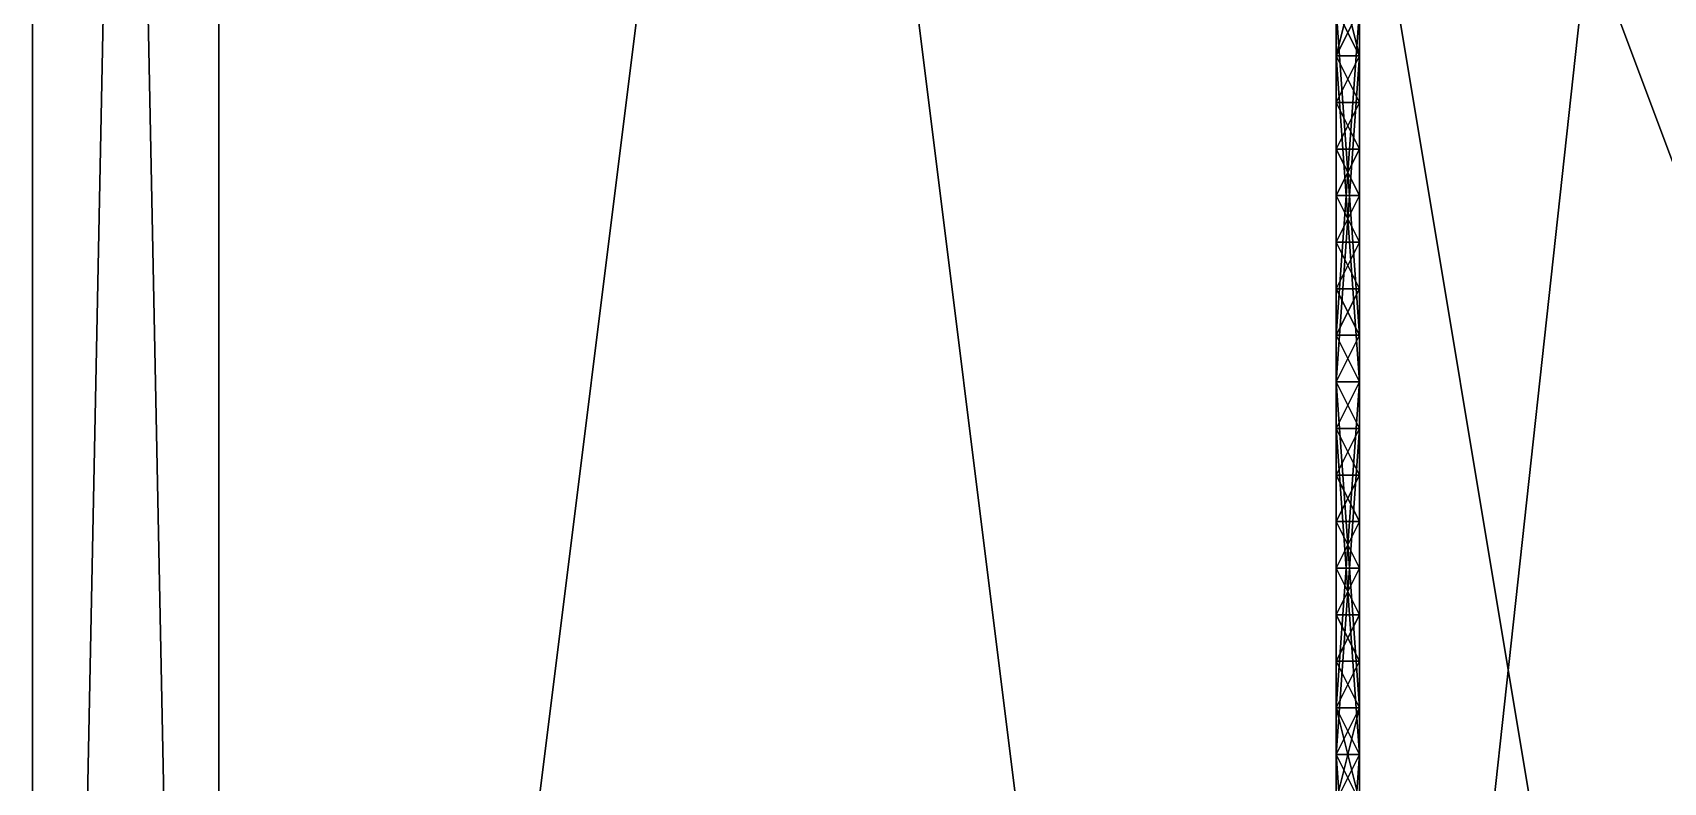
# Model space of a CAD drawing. Extents: x -3136 to 3456, y -896 to 5632.
# Drawn here: x -2944 to -1823, y 1005 to 1520 of the extents above; entities that cross this region are included whole.
import ezdxf

# ---------------------------------------------------------------- set-up
doc = ezdxf.new("R2010")
doc.units = 0

msp = doc.modelspace()

# ---------------------------------------------------------------- meshes
at = {"layer": 'OBJECT022', "color": 50}
mesh = msp.add_polyface(dxfattribs=at)
corners = [(-2048, 1504, 128), (-2048, 1536, 128), (-2032, 1536, 128), (-2032, 1504, 128), (-2048, 1312), (-2048, 1280), (-2032, 1280), (-2032, 1312)]
mesh.append_faces([[corners[k] for k in face] for face in [(1, 3, 0), (5, 7, 4), (6, 2, 7), (4, 0, 5), (1, 7, 2), (5, 3, 6)]], dxfattribs={"vtx0": -1})
mesh.append_faces([[corners[k] for k in face] for face in [(1, 2, 3), (5, 6, 7), (6, 3, 2), (4, 1, 0), (1, 4, 7), (5, 0, 3)]], dxfattribs={"vtx2": -1})
at = {"layer": 'OBJECT023', "color": 50}
mesh = msp.add_polyface(dxfattribs=at)
corners = [(-2048, 1024, 128), (-2048, 1056, 128), (-2032, 1056, 128), (-2032, 1024, 128), (-2048, 1280), (-2048, 1248), (-2032, 1248), (-2032, 1280)]
mesh.append_faces([[corners[k] for k in face] for face in [(1, 3, 0), (5, 7, 4), (4, 0, 5), (6, 2, 7), (5, 3, 6), (1, 7, 2)]], dxfattribs={"vtx0": -1})
mesh.append_faces([[corners[k] for k in face] for face in [(1, 2, 3), (5, 6, 7), (4, 1, 0), (6, 3, 2), (5, 0, 3), (1, 4, 7)]], dxfattribs={"vtx2": -1})
at = {"layer": 'OBJECT024', "color": 50}
mesh = msp.add_polyface(dxfattribs=at)
corners = [(-2048, 992, 128), (-2048, 1024, 128), (-2032, 1024, 128), (-2032, 992, 128), (-2048, 800), (-2048, 768), (-2032, 768), (-2032, 800)]
mesh.append_faces([[corners[k] for k in face] for face in [(1, 3, 0), (5, 7, 4), (6, 2, 7), (4, 0, 5), (1, 7, 2), (5, 3, 6)]], dxfattribs={"vtx0": -1})
mesh.append_faces([[corners[k] for k in face] for face in [(1, 2, 3), (5, 6, 7), (6, 3, 2), (4, 1, 0), (1, 4, 7), (5, 0, 3)]], dxfattribs={"vtx2": -1})
at = {"layer": 'OBJECT046', "color": 50}
mesh = msp.add_polyface(dxfattribs=at)
corners = [(-2048, 1536, 288), (-2048, 1504, 288), (-2032, 1504, 288), (-2032, 1536, 288), (-2048, 1280, 416), (-2048, 1312, 416), (-2032, 1312, 416), (-2032, 1280, 416)]
mesh.append_faces([[corners[k] for k in face] for face in [(1, 3, 0), (5, 7, 4), (0, 4, 1), (2, 6, 3), (5, 3, 6), (1, 7, 2)]], dxfattribs={"vtx0": -1})
mesh.append_faces([[corners[k] for k in face] for face in [(1, 2, 3), (5, 6, 7), (0, 5, 4), (2, 7, 6), (5, 0, 3), (1, 4, 7)]], dxfattribs={"vtx2": -1})
at = {"layer": 'OBJECT047', "color": 50}
mesh = msp.add_polyface(dxfattribs=at)
corners = [(-2048, 1056, 288), (-2048, 1024, 288), (-2032, 1024, 288), (-2032, 1056, 288), (-2048, 1248, 416), (-2048, 1280, 416), (-2032, 1280, 416), (-2032, 1248, 416)]
mesh.append_faces([[corners[k] for k in face] for face in [(1, 3, 0), (5, 7, 4), (2, 6, 3), (0, 4, 1), (1, 7, 2), (5, 3, 6)]], dxfattribs={"vtx0": -1})
mesh.append_faces([[corners[k] for k in face] for face in [(1, 2, 3), (5, 6, 7), (2, 7, 6), (0, 5, 4), (1, 4, 7), (5, 0, 3)]], dxfattribs={"vtx2": -1})
at = {"layer": 'OBJECT048', "color": 50}
mesh = msp.add_polyface(dxfattribs=at)
corners = [(-2048, 1024, 288), (-2048, 992, 288), (-2032, 992, 288), (-2032, 1024, 288), (-2048, 768, 416), (-2048, 800, 416), (-2032, 800, 416), (-2032, 768, 416)]
mesh.append_faces([[corners[k] for k in face] for face in [(1, 3, 0), (5, 7, 4), (0, 4, 1), (2, 6, 3), (5, 3, 6), (1, 7, 2)]], dxfattribs={"vtx0": -1})
mesh.append_faces([[corners[k] for k in face] for face in [(1, 2, 3), (5, 6, 7), (0, 5, 4), (2, 7, 6), (5, 0, 3), (1, 4, 7)]], dxfattribs={"vtx2": -1})
at = {"layer": 'OBJECT054', "color": 50}
mesh = msp.add_polyface(dxfattribs=at)
corners = [(-1280, 0, 144), (-2048, 0, 144), (-2048, 2048, 144), (-1280, 2048, 144), (-1280, 2048, 128), (-2048, 2048, 128), (-2048, 0, 128), (-1280, 0, 128)]
mesh.append_faces([[corners[k] for k in face] for face in [(1, 3, 0), (5, 7, 4), (5, 1, 6), (4, 2, 5), (6, 0, 7), (7, 3, 4)]], dxfattribs={"vtx0": -1})
mesh.append_faces([[corners[k] for k in face] for face in [(1, 2, 3), (5, 6, 7), (5, 2, 1), (4, 3, 2), (6, 1, 0), (7, 0, 3)]], dxfattribs={"vtx2": -1})
at = {"layer": 'OBJECT065', "color": 50}
mesh = msp.add_polyface(dxfattribs=at)
corners = [(-2816, -896, 2048), (-2944, -896, 2048), (-2944, 5504, 2048), (-2816, 5504, 2048), (-2816, 5504, -128), (-2944, 5504, -128), (-2944, -896, -128), (-2816, -896, -128)]
mesh.append_faces([[corners[k] for k in face] for face in [(1, 3, 0), (5, 7, 4), (6, 0, 7), (4, 2, 5), (5, 1, 6), (7, 3, 4)]], dxfattribs={"vtx0": -1})
mesh.append_faces([[corners[k] for k in face] for face in [(1, 2, 3), (5, 6, 7), (6, 1, 0), (4, 3, 2), (5, 2, 1), (7, 0, 3)]], dxfattribs={"vtx2": -1})
at = {"layer": 'OBJECT067', "color": 50}
mesh = msp.add_polyface(dxfattribs=at)
corners = [(-2944, -896, 2176), (-2944, 5504, 2176), (3456, 5504, 2176), (3456, -896, 2176), (-2944, 5504, 2048), (-2944, -896, 2048), (3456, -896, 2048), (3456, 5504, 2048)]
mesh.append_faces([[corners[k] for k in face] for face in [(1, 3, 0), (5, 7, 4), (4, 0, 5), (6, 2, 7), (7, 1, 4), (5, 3, 6)]], dxfattribs={"vtx0": -1})
mesh.append_faces([[corners[k] for k in face] for face in [(1, 2, 3), (5, 6, 7), (4, 1, 0), (6, 3, 2), (7, 2, 1), (5, 0, 3)]], dxfattribs={"vtx2": -1})
at = {"layer": 'OBJECT073', "color": 50}
mesh = msp.add_polyface(dxfattribs=at)
corners = [(-2048, 992, 272), (-2048, 1056, 272), (-2032, 1056, 272), (-2032, 992, 272), (-2048, 1056, 144), (-2048, 992, 144), (-2032, 992, 144), (-2032, 1056, 144)]
mesh.append_faces([[corners[k] for k in face] for face in [(1, 3, 0), (5, 7, 4), (4, 0, 5), (6, 2, 7), (5, 3, 6), (7, 1, 4)]], dxfattribs={"vtx0": -1})
mesh.append_faces([[corners[k] for k in face] for face in [(1, 2, 3), (5, 6, 7), (4, 1, 0), (6, 3, 2), (5, 0, 3), (7, 2, 1)]], dxfattribs={"vtx2": -1})
at = {"layer": 'OBJECT074', "color": 50}
mesh = msp.add_polyface(dxfattribs=at)
corners = [(-2048, 1504, 272), (-2048, 1568, 272), (-2032, 1568, 272), (-2032, 1504, 272), (-2048, 1568, 144), (-2048, 1504, 144), (-2032, 1504, 144), (-2032, 1568, 144)]
mesh.append_faces([[corners[k] for k in face] for face in [(1, 3, 0), (5, 7, 4), (4, 0, 5), (6, 2, 7), (7, 1, 4), (5, 3, 6)]], dxfattribs={"vtx0": -1})
mesh.append_faces([[corners[k] for k in face] for face in [(1, 2, 3), (5, 6, 7), (4, 1, 0), (6, 3, 2), (7, 2, 1), (5, 0, 3)]], dxfattribs={"vtx2": -1})
at = {"layer": 'OBJECT171', "color": 50}
mesh = msp.add_polyface(dxfattribs=at)
corners = [(-2032, 1088, 272), (-2032, 1088, 256), (-2032, 1056, 256), (-2032, 1056, 272), (-2048, 1056, 272), (-2048, 1056, 256), (-2048, 1088, 256), (-2048, 1088, 272)]
mesh.append_faces([[corners[k] for k in face] for face in [(1, 3, 0), (5, 7, 4), (2, 4, 3), (6, 0, 7), (7, 3, 4), (5, 1, 6)]], dxfattribs={"vtx0": -1})
mesh.append_faces([[corners[k] for k in face] for face in [(1, 2, 3), (5, 6, 7), (2, 5, 4), (6, 1, 0), (7, 0, 3), (5, 2, 1)]], dxfattribs={"vtx2": -1})
at = {"layer": 'OBJECT172', "color": 50}
mesh = msp.add_polyface(dxfattribs=at)
corners = [(-2032, 1088, 256), (-2032, 1088, 168), (-2032, 1056, 168), (-2032, 1056, 256), (-2048, 1056, 256), (-2048, 1056, 168), (-2048, 1088, 168), (-2048, 1088, 256)]
mesh.append_faces([[corners[k] for k in face] for face in [(1, 3, 0), (5, 7, 4), (2, 4, 3), (6, 0, 7), (7, 3, 4), (5, 1, 6)]], dxfattribs={"vtx0": -1})
mesh.append_faces([[corners[k] for k in face] for face in [(1, 2, 3), (5, 6, 7), (2, 5, 4), (6, 1, 0), (7, 0, 3), (5, 2, 1)]], dxfattribs={"vtx2": -1})
at = {"layer": 'OBJECT173', "color": 50}
mesh = msp.add_polyface(dxfattribs=at)
corners = [(-2032, 1088, 168), (-2032, 1088, 144), (-2032, 1056, 144), (-2032, 1056, 168), (-2048, 1056, 168), (-2048, 1056, 144), (-2048, 1088, 144), (-2048, 1088, 168)]
mesh.append_faces([[corners[k] for k in face] for face in [(1, 3, 0), (5, 7, 4), (2, 4, 3), (6, 0, 7), (5, 1, 6), (7, 3, 4)]], dxfattribs={"vtx0": -1})
mesh.append_faces([[corners[k] for k in face] for face in [(1, 2, 3), (5, 6, 7), (2, 5, 4), (6, 1, 0), (5, 2, 1), (7, 0, 3)]], dxfattribs={"vtx2": -1})
at = {"layer": 'OBJECT174', "color": 50}
mesh = msp.add_polyface(dxfattribs=at)
corners = [(-2032, 1120, 272), (-2032, 1120, 256), (-2032, 1088, 256), (-2032, 1088, 272), (-2048, 1088, 272), (-2048, 1088, 256), (-2048, 1120, 256), (-2048, 1120, 272)]
mesh.append_faces([[corners[k] for k in face] for face in [(1, 3, 0), (5, 7, 4), (6, 0, 7), (2, 4, 3), (7, 3, 4), (5, 1, 6)]], dxfattribs={"vtx0": -1})
mesh.append_faces([[corners[k] for k in face] for face in [(1, 2, 3), (5, 6, 7), (6, 1, 0), (2, 5, 4), (7, 0, 3), (5, 2, 1)]], dxfattribs={"vtx2": -1})
at = {"layer": 'OBJECT175', "color": 50}
mesh = msp.add_polyface(dxfattribs=at)
corners = [(-2032, 1120, 256), (-2032, 1120, 168), (-2032, 1088, 168), (-2032, 1088, 256), (-2048, 1088, 256), (-2048, 1088, 168), (-2048, 1120, 168), (-2048, 1120, 256)]
mesh.append_faces([[corners[k] for k in face] for face in [(1, 3, 0), (5, 7, 4), (6, 0, 7), (2, 4, 3), (7, 3, 4), (5, 1, 6)]], dxfattribs={"vtx0": -1})
mesh.append_faces([[corners[k] for k in face] for face in [(1, 2, 3), (5, 6, 7), (6, 1, 0), (2, 5, 4), (7, 0, 3), (5, 2, 1)]], dxfattribs={"vtx2": -1})
at = {"layer": 'OBJECT176', "color": 50}
mesh = msp.add_polyface(dxfattribs=at)
corners = [(-2032, 1120, 168), (-2032, 1120, 144), (-2032, 1088, 144), (-2032, 1088, 168), (-2048, 1088, 168), (-2048, 1088, 144), (-2048, 1120, 144), (-2048, 1120, 168)]
mesh.append_faces([[corners[k] for k in face] for face in [(1, 3, 0), (5, 7, 4), (6, 0, 7), (2, 4, 3), (5, 1, 6), (7, 3, 4)]], dxfattribs={"vtx0": -1})
mesh.append_faces([[corners[k] for k in face] for face in [(1, 2, 3), (5, 6, 7), (6, 1, 0), (2, 5, 4), (5, 2, 1), (7, 0, 3)]], dxfattribs={"vtx2": -1})
at = {"layer": 'OBJECT177', "color": 50}
mesh = msp.add_polyface(dxfattribs=at)
corners = [(-2032, 1152, 272), (-2032, 1152, 256), (-2032, 1120, 256), (-2032, 1120, 272), (-2048, 1120, 272), (-2048, 1120, 256), (-2048, 1152, 256), (-2048, 1152, 272)]
mesh.append_faces([[corners[k] for k in face] for face in [(1, 3, 0), (5, 7, 4), (6, 0, 7), (2, 4, 3), (7, 3, 4), (5, 1, 6)]], dxfattribs={"vtx0": -1})
mesh.append_faces([[corners[k] for k in face] for face in [(1, 2, 3), (5, 6, 7), (6, 1, 0), (2, 5, 4), (7, 0, 3), (5, 2, 1)]], dxfattribs={"vtx2": -1})
at = {"layer": 'OBJECT178', "color": 50}
mesh = msp.add_polyface(dxfattribs=at)
corners = [(-2032, 1152, 256), (-2032, 1152, 168), (-2032, 1120, 168), (-2032, 1120, 256), (-2048, 1120, 256), (-2048, 1120, 168), (-2048, 1152, 168), (-2048, 1152, 256)]
mesh.append_faces([[corners[k] for k in face] for face in [(1, 3, 0), (5, 7, 4), (6, 0, 7), (2, 4, 3), (7, 3, 4), (5, 1, 6)]], dxfattribs={"vtx0": -1})
mesh.append_faces([[corners[k] for k in face] for face in [(1, 2, 3), (5, 6, 7), (6, 1, 0), (2, 5, 4), (7, 0, 3), (5, 2, 1)]], dxfattribs={"vtx2": -1})
at = {"layer": 'OBJECT179', "color": 50}
mesh = msp.add_polyface(dxfattribs=at)
corners = [(-2032, 1152, 168), (-2032, 1152, 144), (-2032, 1120, 144), (-2032, 1120, 168), (-2048, 1120, 168), (-2048, 1120, 144), (-2048, 1152, 144), (-2048, 1152, 168)]
mesh.append_faces([[corners[k] for k in face] for face in [(1, 3, 0), (5, 7, 4), (6, 0, 7), (2, 4, 3), (5, 1, 6), (7, 3, 4)]], dxfattribs={"vtx0": -1})
mesh.append_faces([[corners[k] for k in face] for face in [(1, 2, 3), (5, 6, 7), (6, 1, 0), (2, 5, 4), (5, 2, 1), (7, 0, 3)]], dxfattribs={"vtx2": -1})
at = {"layer": 'OBJECT180', "color": 50}
mesh = msp.add_polyface(dxfattribs=at)
corners = [(-2032, 1184, 272), (-2032, 1184, 256), (-2032, 1152, 256), (-2032, 1152, 272), (-2048, 1152, 272), (-2048, 1152, 256), (-2048, 1184, 256), (-2048, 1184, 272)]
mesh.append_faces([[corners[k] for k in face] for face in [(1, 3, 0), (5, 7, 4), (6, 0, 7), (2, 4, 3), (7, 3, 4), (5, 1, 6)]], dxfattribs={"vtx0": -1})
mesh.append_faces([[corners[k] for k in face] for face in [(1, 2, 3), (5, 6, 7), (6, 1, 0), (2, 5, 4), (7, 0, 3), (5, 2, 1)]], dxfattribs={"vtx2": -1})
at = {"layer": 'OBJECT181', "color": 50}
mesh = msp.add_polyface(dxfattribs=at)
corners = [(-2032, 1184, 256), (-2032, 1184, 168), (-2032, 1152, 168), (-2032, 1152, 256), (-2048, 1152, 256), (-2048, 1152, 168), (-2048, 1184, 168), (-2048, 1184, 256)]
mesh.append_faces([[corners[k] for k in face] for face in [(1, 3, 0), (5, 7, 4), (6, 0, 7), (2, 4, 3), (7, 3, 4), (5, 1, 6)]], dxfattribs={"vtx0": -1})
mesh.append_faces([[corners[k] for k in face] for face in [(1, 2, 3), (5, 6, 7), (6, 1, 0), (2, 5, 4), (7, 0, 3), (5, 2, 1)]], dxfattribs={"vtx2": -1})
at = {"layer": 'OBJECT182', "color": 50}
mesh = msp.add_polyface(dxfattribs=at)
corners = [(-2032, 1184, 168), (-2032, 1184, 144), (-2032, 1152, 144), (-2032, 1152, 168), (-2048, 1152, 168), (-2048, 1152, 144), (-2048, 1184, 144), (-2048, 1184, 168)]
mesh.append_faces([[corners[k] for k in face] for face in [(1, 3, 0), (5, 7, 4), (6, 0, 7), (2, 4, 3), (5, 1, 6), (7, 3, 4)]], dxfattribs={"vtx0": -1})
mesh.append_faces([[corners[k] for k in face] for face in [(1, 2, 3), (5, 6, 7), (6, 1, 0), (2, 5, 4), (5, 2, 1), (7, 0, 3)]], dxfattribs={"vtx2": -1})
at = {"layer": 'OBJECT183', "color": 50}
mesh = msp.add_polyface(dxfattribs=at)
corners = [(-2032, 1216, 272), (-2032, 1216, 256), (-2032, 1184, 256), (-2032, 1184, 272), (-2048, 1184, 272), (-2048, 1184, 256), (-2048, 1216, 256), (-2048, 1216, 272)]
mesh.append_faces([[corners[k] for k in face] for face in [(1, 3, 0), (5, 7, 4), (6, 0, 7), (2, 4, 3), (7, 3, 4), (5, 1, 6)]], dxfattribs={"vtx0": -1})
mesh.append_faces([[corners[k] for k in face] for face in [(1, 2, 3), (5, 6, 7), (6, 1, 0), (2, 5, 4), (7, 0, 3), (5, 2, 1)]], dxfattribs={"vtx2": -1})
at = {"layer": 'OBJECT184', "color": 50}
mesh = msp.add_polyface(dxfattribs=at)
corners = [(-2032, 1216, 256), (-2032, 1216, 168), (-2032, 1184, 168), (-2032, 1184, 256), (-2048, 1184, 256), (-2048, 1184, 168), (-2048, 1216, 168), (-2048, 1216, 256)]
mesh.append_faces([[corners[k] for k in face] for face in [(1, 3, 0), (5, 7, 4), (6, 0, 7), (2, 4, 3), (7, 3, 4), (5, 1, 6)]], dxfattribs={"vtx0": -1})
mesh.append_faces([[corners[k] for k in face] for face in [(1, 2, 3), (5, 6, 7), (6, 1, 0), (2, 5, 4), (7, 0, 3), (5, 2, 1)]], dxfattribs={"vtx2": -1})
at = {"layer": 'OBJECT185', "color": 50}
mesh = msp.add_polyface(dxfattribs=at)
corners = [(-2032, 1216, 168), (-2032, 1216, 144), (-2032, 1184, 144), (-2032, 1184, 168), (-2048, 1184, 168), (-2048, 1184, 144), (-2048, 1216, 144), (-2048, 1216, 168)]
mesh.append_faces([[corners[k] for k in face] for face in [(1, 3, 0), (5, 7, 4), (6, 0, 7), (2, 4, 3), (5, 1, 6), (7, 3, 4)]], dxfattribs={"vtx0": -1})
mesh.append_faces([[corners[k] for k in face] for face in [(1, 2, 3), (5, 6, 7), (6, 1, 0), (2, 5, 4), (5, 2, 1), (7, 0, 3)]], dxfattribs={"vtx2": -1})
at = {"layer": 'OBJECT186', "color": 50}
mesh = msp.add_polyface(dxfattribs=at)
corners = [(-2032, 1248, 272), (-2032, 1248, 256), (-2032, 1216, 256), (-2032, 1216, 272), (-2048, 1216, 272), (-2048, 1216, 256), (-2048, 1248, 256), (-2048, 1248, 272)]
mesh.append_faces([[corners[k] for k in face] for face in [(1, 3, 0), (5, 7, 4), (6, 0, 7), (2, 4, 3), (7, 3, 4), (5, 1, 6)]], dxfattribs={"vtx0": -1})
mesh.append_faces([[corners[k] for k in face] for face in [(1, 2, 3), (5, 6, 7), (6, 1, 0), (2, 5, 4), (7, 0, 3), (5, 2, 1)]], dxfattribs={"vtx2": -1})
at = {"layer": 'OBJECT187', "color": 50}
mesh = msp.add_polyface(dxfattribs=at)
corners = [(-2032, 1248, 256), (-2032, 1248, 168), (-2032, 1216, 168), (-2032, 1216, 256), (-2048, 1216, 256), (-2048, 1216, 168), (-2048, 1248, 168), (-2048, 1248, 256)]
mesh.append_faces([[corners[k] for k in face] for face in [(1, 3, 0), (5, 7, 4), (6, 0, 7), (2, 4, 3), (7, 3, 4), (5, 1, 6)]], dxfattribs={"vtx0": -1})
mesh.append_faces([[corners[k] for k in face] for face in [(1, 2, 3), (5, 6, 7), (6, 1, 0), (2, 5, 4), (7, 0, 3), (5, 2, 1)]], dxfattribs={"vtx2": -1})
at = {"layer": 'OBJECT188', "color": 50}
mesh = msp.add_polyface(dxfattribs=at)
corners = [(-2032, 1248, 168), (-2032, 1248, 144), (-2032, 1216, 144), (-2032, 1216, 168), (-2048, 1216, 168), (-2048, 1216, 144), (-2048, 1248, 144), (-2048, 1248, 168)]
mesh.append_faces([[corners[k] for k in face] for face in [(1, 3, 0), (5, 7, 4), (6, 0, 7), (2, 4, 3), (5, 1, 6), (7, 3, 4)]], dxfattribs={"vtx0": -1})
mesh.append_faces([[corners[k] for k in face] for face in [(1, 2, 3), (5, 6, 7), (6, 1, 0), (2, 5, 4), (5, 2, 1), (7, 0, 3)]], dxfattribs={"vtx2": -1})
at = {"layer": 'OBJECT189', "color": 50}
mesh = msp.add_polyface(dxfattribs=at)
corners = [(-2032, 1280, 272), (-2032, 1280, 256), (-2032, 1248, 256), (-2032, 1248, 272), (-2048, 1248, 272), (-2048, 1248, 256), (-2048, 1280, 256), (-2048, 1280, 272)]
mesh.append_faces([[corners[k] for k in face] for face in [(1, 3, 0), (5, 7, 4), (6, 0, 7), (2, 4, 3), (7, 3, 4), (5, 1, 6)]], dxfattribs={"vtx0": -1})
mesh.append_faces([[corners[k] for k in face] for face in [(1, 2, 3), (5, 6, 7), (6, 1, 0), (2, 5, 4), (7, 0, 3), (5, 2, 1)]], dxfattribs={"vtx2": -1})
at = {"layer": 'OBJECT190', "color": 50}
mesh = msp.add_polyface(dxfattribs=at)
corners = [(-2032, 1280, 256), (-2032, 1280, 168), (-2032, 1248, 168), (-2032, 1248, 256), (-2048, 1248, 256), (-2048, 1248, 168), (-2048, 1280, 168), (-2048, 1280, 256)]
mesh.append_faces([[corners[k] for k in face] for face in [(1, 3, 0), (5, 7, 4), (6, 0, 7), (2, 4, 3), (7, 3, 4), (5, 1, 6)]], dxfattribs={"vtx0": -1})
mesh.append_faces([[corners[k] for k in face] for face in [(1, 2, 3), (5, 6, 7), (6, 1, 0), (2, 5, 4), (7, 0, 3), (5, 2, 1)]], dxfattribs={"vtx2": -1})
at = {"layer": 'OBJECT191', "color": 50}
mesh = msp.add_polyface(dxfattribs=at)
corners = [(-2032, 1280, 168), (-2032, 1280, 144), (-2032, 1248, 144), (-2032, 1248, 168), (-2048, 1248, 168), (-2048, 1248, 144), (-2048, 1280, 144), (-2048, 1280, 168)]
mesh.append_faces([[corners[k] for k in face] for face in [(1, 3, 0), (5, 7, 4), (6, 0, 7), (2, 4, 3), (5, 1, 6), (7, 3, 4)]], dxfattribs={"vtx0": -1})
mesh.append_faces([[corners[k] for k in face] for face in [(1, 2, 3), (5, 6, 7), (6, 1, 0), (2, 5, 4), (5, 2, 1), (7, 0, 3)]], dxfattribs={"vtx2": -1})
at = {"layer": 'OBJECT192', "color": 50}
mesh = msp.add_polyface(dxfattribs=at)
corners = [(-2032, 1312, 272), (-2032, 1312, 256), (-2032, 1280, 256), (-2032, 1280, 272), (-2048, 1280, 272), (-2048, 1280, 256), (-2048, 1312, 256), (-2048, 1312, 272)]
mesh.append_faces([[corners[k] for k in face] for face in [(1, 3, 0), (5, 7, 4), (6, 0, 7), (2, 4, 3), (7, 3, 4), (5, 1, 6)]], dxfattribs={"vtx0": -1})
mesh.append_faces([[corners[k] for k in face] for face in [(1, 2, 3), (5, 6, 7), (6, 1, 0), (2, 5, 4), (7, 0, 3), (5, 2, 1)]], dxfattribs={"vtx2": -1})
at = {"layer": 'OBJECT193', "color": 50}
mesh = msp.add_polyface(dxfattribs=at)
corners = [(-2032, 1312, 256), (-2032, 1312, 168), (-2032, 1280, 168), (-2032, 1280, 256), (-2048, 1280, 256), (-2048, 1280, 168), (-2048, 1312, 168), (-2048, 1312, 256)]
mesh.append_faces([[corners[k] for k in face] for face in [(1, 3, 0), (5, 7, 4), (6, 0, 7), (2, 4, 3), (7, 3, 4), (5, 1, 6)]], dxfattribs={"vtx0": -1})
mesh.append_faces([[corners[k] for k in face] for face in [(1, 2, 3), (5, 6, 7), (6, 1, 0), (2, 5, 4), (7, 0, 3), (5, 2, 1)]], dxfattribs={"vtx2": -1})
at = {"layer": 'OBJECT194', "color": 50}
mesh = msp.add_polyface(dxfattribs=at)
corners = [(-2032, 1312, 168), (-2032, 1312, 144), (-2032, 1280, 144), (-2032, 1280, 168), (-2048, 1280, 168), (-2048, 1280, 144), (-2048, 1312, 144), (-2048, 1312, 168)]
mesh.append_faces([[corners[k] for k in face] for face in [(1, 3, 0), (5, 7, 4), (6, 0, 7), (2, 4, 3), (5, 1, 6), (7, 3, 4)]], dxfattribs={"vtx0": -1})
mesh.append_faces([[corners[k] for k in face] for face in [(1, 2, 3), (5, 6, 7), (6, 1, 0), (2, 5, 4), (5, 2, 1), (7, 0, 3)]], dxfattribs={"vtx2": -1})
at = {"layer": 'OBJECT195', "color": 50}
mesh = msp.add_polyface(dxfattribs=at)
corners = [(-2032, 1344, 272), (-2032, 1344, 256), (-2032, 1312, 256), (-2032, 1312, 272), (-2048, 1312, 272), (-2048, 1312, 256), (-2048, 1344, 256), (-2048, 1344, 272)]
mesh.append_faces([[corners[k] for k in face] for face in [(1, 3, 0), (5, 7, 4), (6, 0, 7), (2, 4, 3), (7, 3, 4), (5, 1, 6)]], dxfattribs={"vtx0": -1})
mesh.append_faces([[corners[k] for k in face] for face in [(1, 2, 3), (5, 6, 7), (6, 1, 0), (2, 5, 4), (7, 0, 3), (5, 2, 1)]], dxfattribs={"vtx2": -1})
at = {"layer": 'OBJECT196', "color": 50}
mesh = msp.add_polyface(dxfattribs=at)
corners = [(-2032, 1344, 256), (-2032, 1344, 168), (-2032, 1312, 168), (-2032, 1312, 256), (-2048, 1312, 256), (-2048, 1312, 168), (-2048, 1344, 168), (-2048, 1344, 256)]
mesh.append_faces([[corners[k] for k in face] for face in [(1, 3, 0), (5, 7, 4), (6, 0, 7), (2, 4, 3), (7, 3, 4), (5, 1, 6)]], dxfattribs={"vtx0": -1})
mesh.append_faces([[corners[k] for k in face] for face in [(1, 2, 3), (5, 6, 7), (6, 1, 0), (2, 5, 4), (7, 0, 3), (5, 2, 1)]], dxfattribs={"vtx2": -1})
at = {"layer": 'OBJECT197', "color": 50}
mesh = msp.add_polyface(dxfattribs=at)
corners = [(-2032, 1344, 168), (-2032, 1344, 144), (-2032, 1312, 144), (-2032, 1312, 168), (-2048, 1312, 168), (-2048, 1312, 144), (-2048, 1344, 144), (-2048, 1344, 168)]
mesh.append_faces([[corners[k] for k in face] for face in [(1, 3, 0), (5, 7, 4), (6, 0, 7), (2, 4, 3), (5, 1, 6), (7, 3, 4)]], dxfattribs={"vtx0": -1})
mesh.append_faces([[corners[k] for k in face] for face in [(1, 2, 3), (5, 6, 7), (6, 1, 0), (2, 5, 4), (5, 2, 1), (7, 0, 3)]], dxfattribs={"vtx2": -1})
at = {"layer": 'OBJECT198', "color": 50}
mesh = msp.add_polyface(dxfattribs=at)
corners = [(-2032, 1376, 272), (-2032, 1376, 256), (-2032, 1344, 256), (-2032, 1344, 272), (-2048, 1344, 272), (-2048, 1344, 256), (-2048, 1376, 256), (-2048, 1376, 272)]
mesh.append_faces([[corners[k] for k in face] for face in [(1, 3, 0), (5, 7, 4), (6, 0, 7), (2, 4, 3), (7, 3, 4), (5, 1, 6)]], dxfattribs={"vtx0": -1})
mesh.append_faces([[corners[k] for k in face] for face in [(1, 2, 3), (5, 6, 7), (6, 1, 0), (2, 5, 4), (7, 0, 3), (5, 2, 1)]], dxfattribs={"vtx2": -1})
at = {"layer": 'OBJECT199', "color": 50}
mesh = msp.add_polyface(dxfattribs=at)
corners = [(-2032, 1376, 256), (-2032, 1376, 168), (-2032, 1344, 168), (-2032, 1344, 256), (-2048, 1344, 256), (-2048, 1344, 168), (-2048, 1376, 168), (-2048, 1376, 256)]
mesh.append_faces([[corners[k] for k in face] for face in [(1, 3, 0), (5, 7, 4), (6, 0, 7), (2, 4, 3), (7, 3, 4), (5, 1, 6)]], dxfattribs={"vtx0": -1})
mesh.append_faces([[corners[k] for k in face] for face in [(1, 2, 3), (5, 6, 7), (6, 1, 0), (2, 5, 4), (7, 0, 3), (5, 2, 1)]], dxfattribs={"vtx2": -1})
at = {"layer": 'OBJECT200', "color": 50}
mesh = msp.add_polyface(dxfattribs=at)
corners = [(-2032, 1376, 168), (-2032, 1376, 144), (-2032, 1344, 144), (-2032, 1344, 168), (-2048, 1344, 168), (-2048, 1344, 144), (-2048, 1376, 144), (-2048, 1376, 168)]
mesh.append_faces([[corners[k] for k in face] for face in [(1, 3, 0), (5, 7, 4), (6, 0, 7), (2, 4, 3), (5, 1, 6), (7, 3, 4)]], dxfattribs={"vtx0": -1})
mesh.append_faces([[corners[k] for k in face] for face in [(1, 2, 3), (5, 6, 7), (6, 1, 0), (2, 5, 4), (5, 2, 1), (7, 0, 3)]], dxfattribs={"vtx2": -1})
at = {"layer": 'OBJECT201', "color": 50}
mesh = msp.add_polyface(dxfattribs=at)
corners = [(-2032, 1408, 272), (-2032, 1408, 256), (-2032, 1376, 256), (-2032, 1376, 272), (-2048, 1376, 272), (-2048, 1376, 256), (-2048, 1408, 256), (-2048, 1408, 272)]
mesh.append_faces([[corners[k] for k in face] for face in [(1, 3, 0), (5, 7, 4), (6, 0, 7), (2, 4, 3), (7, 3, 4), (5, 1, 6)]], dxfattribs={"vtx0": -1})
mesh.append_faces([[corners[k] for k in face] for face in [(1, 2, 3), (5, 6, 7), (6, 1, 0), (2, 5, 4), (7, 0, 3), (5, 2, 1)]], dxfattribs={"vtx2": -1})
at = {"layer": 'OBJECT202', "color": 50}
mesh = msp.add_polyface(dxfattribs=at)
corners = [(-2032, 1408, 256), (-2032, 1408, 168), (-2032, 1376, 168), (-2032, 1376, 256), (-2048, 1376, 256), (-2048, 1376, 168), (-2048, 1408, 168), (-2048, 1408, 256)]
mesh.append_faces([[corners[k] for k in face] for face in [(1, 3, 0), (5, 7, 4), (6, 0, 7), (2, 4, 3), (7, 3, 4), (5, 1, 6)]], dxfattribs={"vtx0": -1})
mesh.append_faces([[corners[k] for k in face] for face in [(1, 2, 3), (5, 6, 7), (6, 1, 0), (2, 5, 4), (7, 0, 3), (5, 2, 1)]], dxfattribs={"vtx2": -1})
at = {"layer": 'OBJECT203', "color": 50}
mesh = msp.add_polyface(dxfattribs=at)
corners = [(-2032, 1408, 168), (-2032, 1408, 144), (-2032, 1376, 144), (-2032, 1376, 168), (-2048, 1376, 168), (-2048, 1376, 144), (-2048, 1408, 144), (-2048, 1408, 168)]
mesh.append_faces([[corners[k] for k in face] for face in [(1, 3, 0), (5, 7, 4), (6, 0, 7), (2, 4, 3), (5, 1, 6), (7, 3, 4)]], dxfattribs={"vtx0": -1})
mesh.append_faces([[corners[k] for k in face] for face in [(1, 2, 3), (5, 6, 7), (6, 1, 0), (2, 5, 4), (5, 2, 1), (7, 0, 3)]], dxfattribs={"vtx2": -1})
at = {"layer": 'OBJECT204', "color": 50}
mesh = msp.add_polyface(dxfattribs=at)
corners = [(-2032, 1440, 272), (-2032, 1440, 256), (-2032, 1408, 256), (-2032, 1408, 272), (-2048, 1408, 272), (-2048, 1408, 256), (-2048, 1440, 256), (-2048, 1440, 272)]
mesh.append_faces([[corners[k] for k in face] for face in [(1, 3, 0), (5, 7, 4), (6, 0, 7), (2, 4, 3), (7, 3, 4), (5, 1, 6)]], dxfattribs={"vtx0": -1})
mesh.append_faces([[corners[k] for k in face] for face in [(1, 2, 3), (5, 6, 7), (6, 1, 0), (2, 5, 4), (7, 0, 3), (5, 2, 1)]], dxfattribs={"vtx2": -1})
at = {"layer": 'OBJECT205', "color": 50}
mesh = msp.add_polyface(dxfattribs=at)
corners = [(-2032, 1440, 256), (-2032, 1440, 168), (-2032, 1408, 168), (-2032, 1408, 256), (-2048, 1408, 256), (-2048, 1408, 168), (-2048, 1440, 168), (-2048, 1440, 256)]
mesh.append_faces([[corners[k] for k in face] for face in [(1, 3, 0), (5, 7, 4), (6, 0, 7), (2, 4, 3), (7, 3, 4), (5, 1, 6)]], dxfattribs={"vtx0": -1})
mesh.append_faces([[corners[k] for k in face] for face in [(1, 2, 3), (5, 6, 7), (6, 1, 0), (2, 5, 4), (7, 0, 3), (5, 2, 1)]], dxfattribs={"vtx2": -1})
at = {"layer": 'OBJECT206', "color": 50}
mesh = msp.add_polyface(dxfattribs=at)
corners = [(-2032, 1440, 168), (-2032, 1440, 144), (-2032, 1408, 144), (-2032, 1408, 168), (-2048, 1408, 168), (-2048, 1408, 144), (-2048, 1440, 144), (-2048, 1440, 168)]
mesh.append_faces([[corners[k] for k in face] for face in [(1, 3, 0), (5, 7, 4), (6, 0, 7), (2, 4, 3), (5, 1, 6), (7, 3, 4)]], dxfattribs={"vtx0": -1})
mesh.append_faces([[corners[k] for k in face] for face in [(1, 2, 3), (5, 6, 7), (6, 1, 0), (2, 5, 4), (5, 2, 1), (7, 0, 3)]], dxfattribs={"vtx2": -1})
at = {"layer": 'OBJECT207', "color": 50}
mesh = msp.add_polyface(dxfattribs=at)
corners = [(-2032, 1472, 272), (-2032, 1472, 256), (-2032, 1440, 256), (-2032, 1440, 272), (-2048, 1440, 272), (-2048, 1440, 256), (-2048, 1472, 256), (-2048, 1472, 272)]
mesh.append_faces([[corners[k] for k in face] for face in [(1, 3, 0), (5, 7, 4), (6, 0, 7), (2, 4, 3), (7, 3, 4), (5, 1, 6)]], dxfattribs={"vtx0": -1})
mesh.append_faces([[corners[k] for k in face] for face in [(1, 2, 3), (5, 6, 7), (6, 1, 0), (2, 5, 4), (7, 0, 3), (5, 2, 1)]], dxfattribs={"vtx2": -1})
at = {"layer": 'OBJECT208', "color": 50}
mesh = msp.add_polyface(dxfattribs=at)
corners = [(-2032, 1472, 256), (-2032, 1472, 168), (-2032, 1440, 168), (-2032, 1440, 256), (-2048, 1440, 256), (-2048, 1440, 168), (-2048, 1472, 168), (-2048, 1472, 256)]
mesh.append_faces([[corners[k] for k in face] for face in [(1, 3, 0), (5, 7, 4), (6, 0, 7), (2, 4, 3), (7, 3, 4), (5, 1, 6)]], dxfattribs={"vtx0": -1})
mesh.append_faces([[corners[k] for k in face] for face in [(1, 2, 3), (5, 6, 7), (6, 1, 0), (2, 5, 4), (7, 0, 3), (5, 2, 1)]], dxfattribs={"vtx2": -1})
at = {"layer": 'OBJECT209', "color": 50}
mesh = msp.add_polyface(dxfattribs=at)
corners = [(-2032, 1472, 168), (-2032, 1472, 144), (-2032, 1440, 144), (-2032, 1440, 168), (-2048, 1440, 168), (-2048, 1440, 144), (-2048, 1472, 144), (-2048, 1472, 168)]
mesh.append_faces([[corners[k] for k in face] for face in [(1, 3, 0), (5, 7, 4), (6, 0, 7), (2, 4, 3), (5, 1, 6), (7, 3, 4)]], dxfattribs={"vtx0": -1})
mesh.append_faces([[corners[k] for k in face] for face in [(1, 2, 3), (5, 6, 7), (6, 1, 0), (2, 5, 4), (5, 2, 1), (7, 0, 3)]], dxfattribs={"vtx2": -1})
at = {"layer": 'OBJECT210', "color": 50}
mesh = msp.add_polyface(dxfattribs=at)
corners = [(-2032, 1504, 272), (-2032, 1504, 256), (-2032, 1472, 256), (-2032, 1472, 272), (-2048, 1472, 272), (-2048, 1472, 256), (-2048, 1504, 256), (-2048, 1504, 272)]
mesh.append_faces([[corners[k] for k in face] for face in [(1, 3, 0), (5, 7, 4), (6, 0, 7), (2, 4, 3), (7, 3, 4), (5, 1, 6)]], dxfattribs={"vtx0": -1})
mesh.append_faces([[corners[k] for k in face] for face in [(1, 2, 3), (5, 6, 7), (6, 1, 0), (2, 5, 4), (7, 0, 3), (5, 2, 1)]], dxfattribs={"vtx2": -1})
at = {"layer": 'OBJECT211', "color": 50}
mesh = msp.add_polyface(dxfattribs=at)
corners = [(-2032, 1504, 256), (-2032, 1504, 168), (-2032, 1472, 168), (-2032, 1472, 256), (-2048, 1472, 256), (-2048, 1472, 168), (-2048, 1504, 168), (-2048, 1504, 256)]
mesh.append_faces([[corners[k] for k in face] for face in [(1, 3, 0), (5, 7, 4), (6, 0, 7), (2, 4, 3), (7, 3, 4), (5, 1, 6)]], dxfattribs={"vtx0": -1})
mesh.append_faces([[corners[k] for k in face] for face in [(1, 2, 3), (5, 6, 7), (6, 1, 0), (2, 5, 4), (7, 0, 3), (5, 2, 1)]], dxfattribs={"vtx2": -1})
at = {"layer": 'OBJECT212', "color": 50}
mesh = msp.add_polyface(dxfattribs=at)
corners = [(-2032, 1504, 168), (-2032, 1504, 144), (-2032, 1472, 144), (-2032, 1472, 168), (-2048, 1472, 168), (-2048, 1472, 144), (-2048, 1504, 144), (-2048, 1504, 168)]
mesh.append_faces([[corners[k] for k in face] for face in [(1, 3, 0), (5, 7, 4), (6, 0, 7), (2, 4, 3), (5, 1, 6), (7, 3, 4)]], dxfattribs={"vtx0": -1})
mesh.append_faces([[corners[k] for k in face] for face in [(1, 2, 3), (5, 6, 7), (6, 1, 0), (2, 5, 4), (5, 2, 1), (7, 0, 3)]], dxfattribs={"vtx2": -1})
at = {"layer": 'OBJECT261', "color": 50}
mesh = msp.add_polyface(dxfattribs=at)
corners = [(-1280, 0, 288), (-2048, 0, 288), (-2048, 1792, 288), (-1280, 1792, 288), (-2048, 1792, 272), (-2048, 0, 272), (-1280, 0, 272), (-1280, 1792, 272)]
mesh.append_faces([[corners[k] for k in face] for face in [(1, 3, 0), (5, 7, 4), (4, 1, 5), (5, 0, 6), (6, 3, 7), (7, 2, 4)]], dxfattribs={"vtx0": -1})
mesh.append_faces([[corners[k] for k in face] for face in [(1, 2, 3), (5, 6, 7), (4, 2, 1), (5, 1, 0), (6, 0, 3), (7, 3, 2)]], dxfattribs={"vtx2": -1})
at = {"layer": 'OBJECT293', "color": 50}
mesh = msp.add_polyface(dxfattribs=at)
corners = [(-2048, 0, 432), (-2048, 1824, 432), (-1824, 2048, 432), (-224, 2048, 432), (0, 1824, 432), (0, 0, 432), (-2048, 1824, 416), (-2048, 0, 416), (0, 0, 416), (0, 1824, 416), (-224, 2048, 416), (-1824, 2048, 416)]
mesh.append_faces([[corners[k] for k in face] for face in [(1, 5, 0), (7, 11, 6), (6, 0, 7), (8, 4, 9), (10, 2, 11), (7, 5, 8), (9, 3, 10), (11, 1, 6)]], dxfattribs={"vtx0": -1})
mesh.append_faces([[corners[k] for k in face] for face in [(1, 3, 4), (1, 4, 5), (7, 9, 10), (7, 10, 11)]], dxfattribs={"vtx0": -1, "vtx2": -1})
mesh.append_faces([[corners[k] for k in face] for face in [(1, 2, 3), (7, 8, 9), (6, 1, 0), (8, 5, 4), (10, 3, 2), (7, 0, 5), (9, 4, 3), (11, 2, 1)]], dxfattribs={"vtx2": -1})
at = {"layer": 'OBJECT306', "color": 50}
mesh = msp.add_polyface(dxfattribs=at)
corners = [(-2048, 256), (-2048, 1792), (-1792, 1792), (-1792, 256), (-1792, 1792, -128), (-2048, 1792, -128), (-2048, 256, -128), (-1792, 256, -128)]
mesh.append_faces([[corners[k] for k in face] for face in [(1, 3, 0), (5, 7, 4), (5, 0, 6), (4, 1, 5), (7, 2, 4), (6, 3, 7)]], dxfattribs={"vtx0": -1})
mesh.append_faces([[corners[k] for k in face] for face in [(1, 2, 3), (5, 6, 7), (5, 1, 0), (4, 2, 1), (7, 3, 2), (6, 0, 3)]], dxfattribs={"vtx2": -1})
at = {"layer": 'OBJECT308', "color": 50}
mesh = msp.add_polyface(dxfattribs=at)
corners = [(-2816, -768), (-2816, 5376), (-2048, 5376), (-2048, -768), (-2816, 5376, -128), (-2816, -768, -128), (-2048, -768, -128), (-2048, 5376, -128)]
mesh.append_faces([[corners[k] for k in face] for face in [(1, 3, 0), (5, 7, 4), (4, 0, 5), (6, 2, 7), (7, 1, 4), (5, 3, 6)]], dxfattribs={"vtx0": -1})
mesh.append_faces([[corners[k] for k in face] for face in [(1, 2, 3), (5, 6, 7), (4, 1, 0), (6, 3, 2), (7, 2, 1), (5, 0, 3)]], dxfattribs={"vtx2": -1})

doc.saveas('drawing.dxf')
